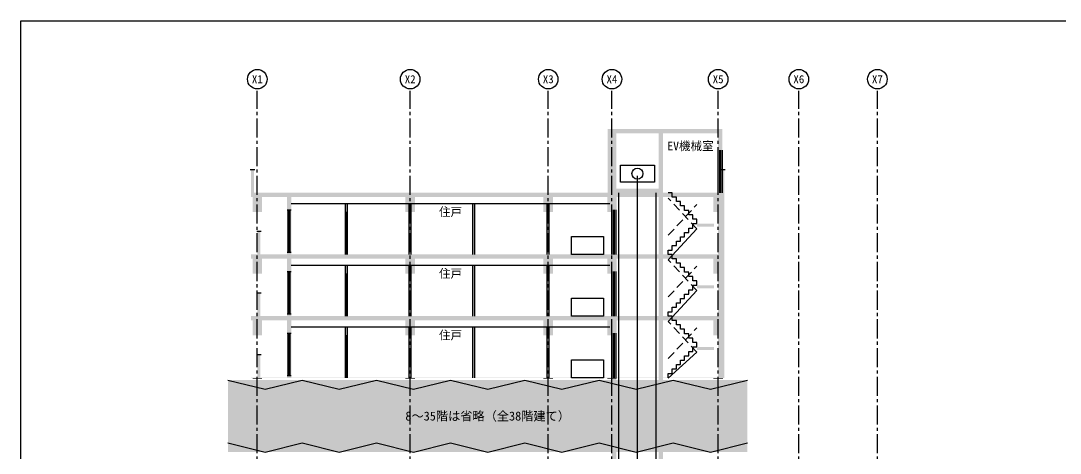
# Model space of a CAD drawing. Header units: millimetres. Extents: x 865 to 74811, y -52649 to -865.
# Drawn here: x 865 to 49811, y -21197 to -865 of the extents above; entities that cross this region are included whole.
import ezdxf
from ezdxf.enums import TextEntityAlignment as Align

# ---------------------------------------------------------------- set-up
doc = ezdxf.new("R2010")
doc.units = ezdxf.units.MM
doc.linetypes.add('CENTER', pattern=[1350, 900, -150, 150, -150])
doc.linetypes.add('DASHED', pattern=[600, 400, -200])
for name, color, linetype in [('図枠', 7, 'CONTINUOUS'), ('壁', 7, 'CONTINUOUS'), ('建具', 7, 'CONTINUOUS'), ('文字', 7, 'CONTINUOUS'), ('破線', 8, 'DASHED'), ('細線', 8, 'CONTINUOUS'), ('設備', 8, 'CONTINUOUS'), ('通り芯', 1, 'CENTER'), ('階段EV', 8, 'CONTINUOUS')]:
    doc.layers.add(name, color=color, linetype=linetype)
doc.styles.add('JP', font='msgothic.ttc')

msp = doc.modelspace()

# ---------------------------------------------------------------- linework, layer by layer
at = {"layer": '図枠'}
msp.add_lwpolyline([(864.86, -864.86), (74810.81, -864.86), (74810.81, -52648.65), (864.86, -52648.65)], close=True, dxfattribs=at)
for points in [[(10621.62, -17759.46), (12368.92, -18191.89), (14116.22, -17759.46), (15863.51, -18191.89), (17610.81, -17759.46), (19358.11, -18191.89), (21105.41, -17759.46), (22852.7, -18191.89), (24600, -17759.46), (26347.3, -18191.89), (28094.59, -17759.46), (29841.89, -18191.89), (31589.19, -17759.46), (33336.49, -18191.89), (35083.78, -17759.46)], [(10621.62, -20710.81), (12368.92, -21143.24), (14116.22, -20710.81), (15863.51, -21143.24), (17610.81, -20710.81), (19358.11, -21143.24), (21105.41, -20710.81), (22852.7, -21143.24), (24600, -20710.81), (26347.3, -21143.24), (28094.59, -20710.81), (29841.89, -21143.24), (31589.19, -20710.81), (33336.49, -21143.24), (35083.78, -20710.81)]]:
    msp.add_lwpolyline(points, dxfattribs=at)
for centre in [(12002.7, -3610.81), (19202.7, -3610.81), (25702.7, -3610.81), (28702.7, -3610.81), (33702.7, -3610.81), (37502.7, -3610.81), (41202.7, -3610.81)]:
    msp.add_circle(centre, 459.46, dxfattribs=at)
at = {"layer": '壁'}
for points in [[(28502.7, -5951.35), (28702.7, -5951.35), (28502.7, -8951.35), (28702.7, -8951.35)], [(28502.7, -5951.35), (33902.7, -5951.35), (28502.7, -6151.35), (33902.7, -6151.35)], [(28702.7, -6151.35), (28902.7, -6151.35), (28702.7, -46051.35), (28902.7, -46051.35)], [(30902.7, -6151.35), (31102.7, -6151.35), (30902.7, -46051.35), (31102.7, -46051.35)], [(33702.7, -5951.35), (33902.7, -5951.35), (33702.7, -8951.35), (33902.7, -8951.35)], [(33702.7, -6951.35), (33902.7, -6951.35), (33702.7, -8951.35), (33902.7, -8951.35)], [(11702.7, -7851.35), (11852.7, -7851.35), (11702.7, -8951.35), (11852.7, -8951.35)], [(33852.7, -7851.35), (34002.7, -7851.35), (33852.7, -8951.35), (34002.7, -8951.35)], [(28702.7, -8751.35), (31102.7, -8751.35), (28702.7, -8951.35), (31102.7, -8951.35)], [(11702.7, -8951.35), (34002.7, -8951.35), (11702.7, -9151.35), (34002.7, -9151.35)], [(11777.7, -9151.35), (12227.7, -9151.35), (11777.7, -9851.35), (12227.7, -9851.35)], [(13402.7, -9151.35), (13602.7, -9151.35), (13402.7, -11851.35), (13602.7, -11851.35)], [(18977.7, -9151.35), (19427.7, -9151.35), (18977.7, -9851.35), (19427.7, -9851.35)], [(25477.7, -9151.35), (25927.7, -9151.35), (25477.7, -9851.35), (25927.7, -9851.35)], [(28477.7, -9151.35), (28927.7, -9151.35), (28477.7, -9851.35), (28927.7, -9851.35)], [(33477.7, -9151.35), (33927.7, -9151.35), (33477.7, -9851.35), (33927.7, -9851.35)], [(33702.7, -8951.35), (34002.7, -8951.35), (33702.7, -11851.35), (34002.7, -11851.35)], [(13402.7, -9751.35), (13602.7, -9751.35), (13402.7, -11751.35), (13602.7, -11751.35)], [(16152.7, -9451.35), (16252.7, -9451.35), (16152.7, -11851.35), (16252.7, -11851.35)], [(19152.7, -9451.35), (19252.7, -9451.35), (19152.7, -11851.35), (19252.7, -11851.35)], [(22152.7, -9451.35), (22252.7, -9451.35), (22152.7, -11851.35), (22252.7, -11851.35)], [(25652.7, -9451.35), (25752.7, -9451.35), (25652.7, -11851.35), (25752.7, -11851.35)], [(28702.7, -9751.35), (28902.7, -9751.35), (28702.7, -11851.35), (28902.7, -11851.35)], [(16152.7, -9851.35), (16252.7, -9851.35), (16152.7, -11851.35), (16252.7, -11851.35)], [(12002.7, -10751.35), (12152.7, -10751.35), (12002.7, -11851.35), (12152.7, -11851.35)], [(32702.7, -10401.35), (33502.7, -10401.35), (32702.7, -10551.35), (33502.7, -10551.35)], [(11702.7, -11851.35), (34002.7, -11851.35), (11702.7, -12051.35), (34002.7, -12051.35)], [(11777.7, -12051.35), (12227.7, -12051.35), (11777.7, -12751.35), (12227.7, -12751.35)], [(13402.7, -12051.35), (13602.7, -12051.35), (13402.7, -14751.35), (13602.7, -14751.35)], [(18977.7, -12051.35), (19427.7, -12051.35), (18977.7, -12751.35), (19427.7, -12751.35)], [(25477.7, -12051.35), (25927.7, -12051.35), (25477.7, -12751.35), (25927.7, -12751.35)], [(28477.7, -12051.35), (28927.7, -12051.35), (28477.7, -12751.35), (28927.7, -12751.35)], [(33477.7, -12051.35), (33927.7, -12051.35), (33477.7, -12751.35), (33927.7, -12751.35)], [(33702.7, -11851.35), (34002.7, -11851.35), (33702.7, -14751.35), (34002.7, -14751.35)], [(13402.7, -12651.35), (13602.7, -12651.35), (13402.7, -14651.35), (13602.7, -14651.35)], [(16152.7, -12351.35), (16252.7, -12351.35), (16152.7, -14751.35), (16252.7, -14751.35)], [(19152.7, -12351.35), (19252.7, -12351.35), (19152.7, -14751.35), (19252.7, -14751.35)], [(22152.7, -12351.35), (22252.7, -12351.35), (22152.7, -14751.35), (22252.7, -14751.35)], [(25652.7, -12351.35), (25752.7, -12351.35), (25652.7, -14751.35), (25752.7, -14751.35)], [(28702.7, -12651.35), (28902.7, -12651.35), (28702.7, -14751.35), (28902.7, -14751.35)], [(16152.7, -12751.35), (16252.7, -12751.35), (16152.7, -14751.35), (16252.7, -14751.35)], [(12002.7, -13651.35), (12152.7, -13651.35), (12002.7, -14751.35), (12152.7, -14751.35)], [(32702.7, -13301.35), (33502.7, -13301.35), (32702.7, -13451.35), (33502.7, -13451.35)], [(11702.7, -14751.35), (34002.7, -14751.35), (11702.7, -14951.35), (34002.7, -14951.35)], [(11777.7, -14951.35), (12227.7, -14951.35), (11777.7, -15651.35), (12227.7, -15651.35)], [(13402.7, -14951.35), (13602.7, -14951.35), (13402.7, -17651.35), (13602.7, -17651.35)], [(18977.7, -14951.35), (19427.7, -14951.35), (18977.7, -15651.35), (19427.7, -15651.35)], [(25477.7, -14951.35), (25927.7, -14951.35), (25477.7, -15651.35), (25927.7, -15651.35)], [(28477.7, -14951.35), (28927.7, -14951.35), (28477.7, -15651.35), (28927.7, -15651.35)], [(33477.7, -14951.35), (33927.7, -14951.35), (33477.7, -15651.35), (33927.7, -15651.35)], [(33702.7, -14751.35), (34002.7, -14751.35), (33702.7, -17651.35), (34002.7, -17651.35)], [(13402.7, -15551.35), (13602.7, -15551.35), (13402.7, -17551.35), (13602.7, -17551.35)], [(16152.7, -15251.35), (16252.7, -15251.35), (16152.7, -17651.35), (16252.7, -17651.35)], [(16152.7, -15651.35), (16252.7, -15651.35), (16152.7, -17651.35), (16252.7, -17651.35)], [(19152.7, -15251.35), (19252.7, -15251.35), (19152.7, -17651.35), (19252.7, -17651.35)], [(22152.7, -15251.35), (22252.7, -15251.35), (22152.7, -17651.35), (22252.7, -17651.35)], [(25652.7, -15251.35), (25752.7, -15251.35), (25652.7, -17651.35), (25752.7, -17651.35)], [(28702.7, -15551.35), (28902.7, -15551.35), (28702.7, -17651.35), (28902.7, -17651.35)], [(12002.7, -16551.35), (12152.7, -16551.35), (12002.7, -17651.35), (12152.7, -17651.35)], [(32702.7, -16201.35), (33502.7, -16201.35), (32702.7, -16351.35), (33502.7, -16351.35)], [(10621.62, -17759.46), (35083.78, -17759.46), (10621.62, -21143.24), (35083.78, -21143.24)], [(11702.7, -17651.35), (34002.7, -17651.35), (11702.7, -17659.91), (34002.7, -17659.91)], [(11777.7, -17659.91), (12227.7, -17659.91), (11777.7, -17689.88), (12227.7, -17689.88)], [(18977.7, -17659.91), (19427.7, -17659.91), (18977.7, -17689.88), (19427.7, -17689.88)], [(25477.7, -17659.91), (25927.7, -17659.91), (25477.7, -17689.88), (25927.7, -17689.88)], [(28477.7, -17659.91), (28927.7, -17659.91), (28477.7, -17689.88), (28927.7, -17689.88)], [(33477.7, -17659.91), (33927.7, -17659.91), (33477.7, -17689.88), (33927.7, -17689.88)]]:
    msp.add_solid(points, dxfattribs=at)
at = {"layer": '建具'}
for p, q in [((33777.7, -8951.35), (33777.7, -6951.35)), ((33827.7, -8951.35), (33827.7, -6951.35)), ((11672.7, -7851.35), (11882.7, -7851.35)), ((33822.7, -7851.35), (34032.7, -7851.35)), ((13502.7, -11751.35), (13502.7, -9751.35)), ((28777.7, -11851.35), (28777.7, -9751.35)), ((28827.7, -11851.35), (28827.7, -9751.35)), ((16177.7, -11851.35), (16177.7, -9851.35)), ((16227.7, -11851.35), (16227.7, -9851.35)), ((11972.7, -10751.35), (12182.7, -10751.35)), ((13502.7, -14651.35), (13502.7, -12651.35)), ((28777.7, -14751.35), (28777.7, -12651.35)), ((28827.7, -14751.35), (28827.7, -12651.35)), ((16177.7, -14751.35), (16177.7, -12751.35)), ((16227.7, -14751.35), (16227.7, -12751.35)), ((11972.7, -13651.35), (12182.7, -13651.35)), ((13502.7, -17551.35), (13502.7, -15551.35)), ((16177.7, -17651.35), (16177.7, -15651.35)), ((16227.7, -17651.35), (16227.7, -15651.35)), ((28777.7, -17651.35), (28777.7, -15551.35)), ((28827.7, -17651.35), (28827.7, -15551.35)), ((11972.7, -16551.35), (12182.7, -16551.35))]:
    msp.add_line(p, q, dxfattribs=at)
at = {"layer": '破線'}
for p, q in [((32702.7, -10651.35), (31352.7, -9201.35)), ((31352.7, -10951.35), (32702.7, -9501.35)), ((32702.7, -13551.35), (31352.7, -12101.35)), ((31352.7, -13851.35), (32702.7, -12401.35)), ((32702.7, -16451.35), (31352.7, -15001.35)), ((31352.7, -16751.35), (32702.7, -15301.35))]:
    msp.add_line(p, q, dxfattribs=at)
for points in [[(32702.7, -10401.35), (32702.7, -10194.21), (32509.85, -10194.21), (32509.85, -10194.21), (32509.85, -9987.07), (32316.99, -9987.07), (32316.99, -9987.07), (32316.99, -9779.92), (32124.13, -9779.92), (32124.13, -9779.92), (32124.13, -9572.78), (31931.27, -9572.78), (31931.27, -9572.78), (31931.27, -9365.64), (31738.42, -9365.64), (31738.42, -9365.64), (31738.42, -9158.49), (31545.56, -9158.49), (31545.56, -9158.49), (31545.56, -8951.35), (31352.7, -8951.35)], [(32702.7, -13301.35), (32702.7, -13094.21), (32509.85, -13094.21), (32509.85, -13094.21), (32509.85, -12887.07), (32316.99, -12887.07), (32316.99, -12887.07), (32316.99, -12679.92), (32124.13, -12679.92), (32124.13, -12679.92), (32124.13, -12472.78), (31931.27, -12472.78), (31931.27, -12472.78), (31931.27, -12265.64), (31738.42, -12265.64), (31738.42, -12265.64), (31738.42, -12058.49), (31545.56, -12058.49), (31545.56, -12058.49), (31545.56, -11851.35), (31352.7, -11851.35)], [(32702.7, -16201.35), (32702.7, -15994.21), (32509.85, -15994.21), (32509.85, -15994.21), (32509.85, -15787.07), (32316.99, -15787.07), (32316.99, -15787.07), (32316.99, -15579.92), (32124.13, -15579.92), (32124.13, -15579.92), (32124.13, -15372.78), (31931.27, -15372.78), (31931.27, -15372.78), (31931.27, -15165.64), (31738.42, -15165.64), (31738.42, -15165.64), (31738.42, -14958.49), (31545.56, -14958.49), (31545.56, -14958.49), (31545.56, -14751.35), (31352.7, -14751.35)]]:
    msp.add_lwpolyline(points, dxfattribs=at)
at = {"layer": '細線'}
for p, q in [((33702.7, -8951.35), (33702.7, -6951.35)), ((33902.7, -8951.35), (33902.7, -6951.35)), ((29902.7, -37051.35), (29902.7, -8151.35)), ((29022.7, -46051.35), (29022.7, -8951.35)), ((30782.7, -46051.35), (30782.7, -8951.35)), ((13402.7, -9751.35), (13602.7, -9751.35)), ((13462.7, -11751.35), (13462.7, -9751.35)), ((13542.7, -11751.35), (13542.7, -9751.35)), ((13602.7, -9451.35), (28602.7, -9451.35)), ((16152.7, -11851.35), (16152.7, -9451.35)), ((16252.7, -11851.35), (16252.7, -9451.35)), ((19152.7, -11851.35), (19152.7, -9451.35)), ((19252.7, -11851.35), (19252.7, -9451.35)), ((22152.7, -11851.35), (22152.7, -9451.35)), ((22252.7, -11851.35), (22252.7, -9451.35)), ((25652.7, -11851.35), (25652.7, -9451.35)), ((25752.7, -11851.35), (25752.7, -9451.35)), ((28702.7, -11851.35), (28702.7, -9751.35)), ((28902.7, -11851.35), (28902.7, -9751.35)), ((16152.7, -11851.35), (16152.7, -9851.35)), ((16252.7, -11851.35), (16252.7, -9851.35)), ((13402.7, -11751.35), (13602.7, -11751.35)), ((13402.7, -12651.35), (13602.7, -12651.35)), ((13462.7, -14651.35), (13462.7, -12651.35)), ((13542.7, -14651.35), (13542.7, -12651.35)), ((13602.7, -12351.35), (28602.7, -12351.35)), ((16152.7, -14751.35), (16152.7, -12351.35)), ((16252.7, -14751.35), (16252.7, -12351.35)), ((19152.7, -14751.35), (19152.7, -12351.35)), ((19252.7, -14751.35), (19252.7, -12351.35)), ((22152.7, -14751.35), (22152.7, -12351.35)), ((22252.7, -14751.35), (22252.7, -12351.35)), ((25652.7, -14751.35), (25652.7, -12351.35)), ((25752.7, -14751.35), (25752.7, -12351.35)), ((28702.7, -14751.35), (28702.7, -12651.35)), ((28902.7, -14751.35), (28902.7, -12651.35)), ((16152.7, -14751.35), (16152.7, -12751.35)), ((16252.7, -14751.35), (16252.7, -12751.35)), ((13402.7, -14651.35), (13602.7, -14651.35)), ((13402.7, -15551.35), (13602.7, -15551.35)), ((13462.7, -17551.35), (13462.7, -15551.35)), ((13542.7, -17551.35), (13542.7, -15551.35)), ((13602.7, -15251.35), (28602.7, -15251.35)), ((16152.7, -17651.35), (16152.7, -15251.35)), ((16152.7, -17651.35), (16152.7, -15651.35)), ((16252.7, -17651.35), (16252.7, -15251.35)), ((16252.7, -17651.35), (16252.7, -15651.35)), ((19152.7, -17651.35), (19152.7, -15251.35)), ((19252.7, -17651.35), (19252.7, -15251.35)), ((22152.7, -17651.35), (22152.7, -15251.35)), ((22252.7, -17651.35), (22252.7, -15251.35)), ((25652.7, -17651.35), (25652.7, -15251.35)), ((25752.7, -17651.35), (25752.7, -15251.35)), ((28702.7, -17651.35), (28702.7, -15551.35)), ((28902.7, -17651.35), (28902.7, -15551.35)), ((13402.7, -17551.35), (13602.7, -17551.35))]:
    msp.add_line(p, q, dxfattribs=at)
for points in [[(26802.7, -11001.35), (28302.7, -11001.35), (28302.7, -11851.35), (26802.7, -11851.35)], [(26802.7, -13901.35), (28302.7, -13901.35), (28302.7, -14751.35), (26802.7, -14751.35)], [(26802.7, -16801.35), (28302.7, -16801.35), (28302.7, -17651.35), (26802.7, -17651.35)]]:
    msp.add_lwpolyline(points, close=True, dxfattribs=at)
at = {"layer": '設備'}
msp.add_lwpolyline([(29102.7, -7651.35), (30702.7, -7651.35), (30702.7, -8451.35), (29102.7, -8451.35)], close=True, dxfattribs=at)
msp.add_circle((29902.7, -8051.35), 260, dxfattribs=at)
at = {"layer": '通り芯'}
for p, q in [((12002.7, -46851.35), (12002.7, -4151.35)), ((19202.7, -46851.35), (19202.7, -4151.35)), ((25702.7, -46851.35), (25702.7, -4151.35)), ((28702.7, -46851.35), (28702.7, -4151.35)), ((33702.7, -46851.35), (33702.7, -4151.35)), ((37502.7, -46851.35), (37502.7, -4151.35)), ((41202.7, -46851.35), (41202.7, -4151.35))]:
    msp.add_line(p, q, dxfattribs=at)
at = {"layer": '階段EV'}
for p, q in [((31352.7, -12101.35), (32702.7, -10651.35)), ((31352.7, -15001.35), (32702.7, -13551.35)), ((31352.7, -17662.05), (32702.7, -16451.35))]:
    msp.add_line(p, q, dxfattribs=at)
for points in [[(31352.7, -11851.35), (31352.7, -11644.21), (31545.56, -11644.21), (31545.56, -11644.21), (31545.56, -11437.07), (31738.42, -11437.07), (31738.42, -11437.07), (31738.42, -11229.92), (31931.27, -11229.92), (31931.27, -11229.92), (31931.27, -11022.78), (32124.13, -11022.78), (32124.13, -11022.78), (32124.13, -10815.64), (32316.99, -10815.64), (32316.99, -10815.64), (32316.99, -10608.49), (32509.85, -10608.49), (32509.85, -10608.49), (32509.85, -10401.35), (32702.7, -10401.35)], [(31352.7, -14751.35), (31352.7, -14544.21), (31545.56, -14544.21), (31545.56, -14544.21), (31545.56, -14337.07), (31738.42, -14337.07), (31738.42, -14337.07), (31738.42, -14129.92), (31931.27, -14129.92), (31931.27, -14129.92), (31931.27, -13922.78), (32124.13, -13922.78), (32124.13, -13922.78), (32124.13, -13715.64), (32316.99, -13715.64), (32316.99, -13715.64), (32316.99, -13508.49), (32509.85, -13508.49), (32509.85, -13508.49), (32509.85, -13301.35), (32702.7, -13301.35)], [(31352.7, -17651.35), (31352.7, -17444.21), (31545.56, -17444.21), (31545.56, -17444.21), (31545.56, -17237.07), (31738.42, -17237.07), (31738.42, -17237.07), (31738.42, -17029.92), (31931.27, -17029.92), (31931.27, -17029.92), (31931.27, -16822.78), (32124.13, -16822.78), (32124.13, -16822.78), (32124.13, -16615.64), (32316.99, -16615.64), (32316.99, -16615.64), (32316.99, -16408.49), (32509.85, -16408.49), (32509.85, -16408.49), (32509.85, -16201.35), (32702.7, -16201.35)]]:
    msp.add_lwpolyline(points, dxfattribs=at)

# ---------------------------------------------------------------- texts
at = {"layer": '文字', "style": 'JP'}
for s, height, p in [('X1', 376.8, (12002.7, -3610.81)), ('X2', 376.8, (19202.7, -3610.81)), ('X3', 376.8, (25702.7, -3610.81)), ('X4', 376.8, (28702.7, -3610.81)), ('X5', 376.8, (33702.7, -3610.81)), ('X6', 376.8, (37502.7, -3610.81)), ('X7', 376.8, (41202.7, -3610.81)), ('EV機械室', 398.9, (32402.7, -6751.35)), ('住戸', 398.9, (21102.7, -9851.35)), ('住戸', 398.9, (21102.7, -12751.35)), ('住戸', 398.9, (21102.7, -15651.35)), ('8～35階は省略（全38階建て）', 421.1, (22852.7, -19451.35))]:
    msp.add_text(s, height=height, dxfattribs=at).set_placement(p, align=Align.MIDDLE_CENTER)

doc.saveas('drawing.dxf')
